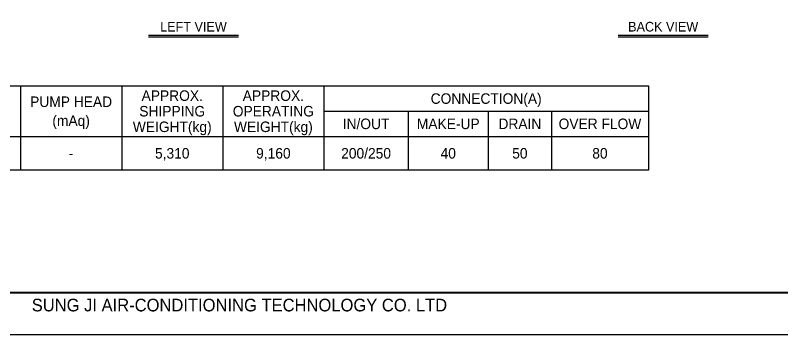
# Model space of a CAD drawing. Header units: millimetres. Extents: x 2408 to 34521, y 2746 to 25454.
# Drawn here: x 13538 to 27458, y 2746 to 8544 of the extents above; entities that cross this region are included whole.
import ezdxf
from ezdxf.enums import TextEntityAlignment as Align

# ---------------------------------------------------------------- set-up
doc = ezdxf.new("R2010")
doc.units = ezdxf.units.MM
for name, color, linetype in [('냉각탑_box', 1, 'Continuous'), ('냉각탑_form', 1, 'Continuous'), ('냉각탑_text', 3, 'Continuous')]:
    doc.layers.add(name, color=color, linetype=linetype)
doc.styles.add('돋움', font='Dotum.ttf')

# ---------------------------------------------------------------- blocks, each defined once
blk = doc.blocks.new('냉각탑form')
at = {"layer": 'Defpoints'}
blk.add_lwpolyline([(0, 297.07), (420.1, 297.07), (420.1, 0), (0, 0)], close=True, dxfattribs=at)
at = {"layer": '냉각탑_form', "const_width": 0.5}
blk.add_lwpolyline([(10, 287.07), (10, 10), (410.1, 10), (410.1, 287.07)], close=True, dxfattribs=at)
at = {"layer": '냉각탑_form', "style": '돋움'}
blk.add_text('SUNG JI AIR-CONDITIONING TECHNOLOGY CO. LTD', height=3.0007, dxfattribs=at).set_placement((149.5, 5.53))

msp = doc.modelspace()

# ---------------------------------------------------------------- linework, layer by layer
at = {"layer": '냉각탑_box'}
for p, q in [((15953.1, 8185.8), (17586.5, 8185.8)), ((15953.1, 8150.8), (17586.5, 8150.8)), ((24473.9, 8185.8), (26107.2, 8185.8)), ((24473.9, 8150.8), (26107.2, 8150.8)), ((13632.9, 7261.9), (13632.9, 5733.1)), ((15467.4, 7261.9), (15467.4, 5733.1)), ((17302, 7261.9), (17302, 5733.1)), ((19136.6, 7261.9), (19136.6, 5733.1)), ((19136.6, 6803.2), (25022.4, 6803.2)), ((20665.4, 6803.2), (20665.4, 5733.1)), ((22117.7, 6803.2), (22117.7, 5733.1)), ((23264.3, 6803.2), (23264.3, 5733.1)), ((8587.8, 6344.6), (25022.4, 6344.6))]:
    msp.add_line(p, q, dxfattribs=at)
msp.add_lwpolyline([(8587.8, 7261.9), (25022.4, 7261.9), (25022.4, 5733.1), (8587.8, 5733.1)], close=True, dxfattribs=at)

# ---------------------------------------------------------------- block references
at = {"layer": '냉각탑_form', "xscale": 76.44, "yscale": 76.44, "zscale": 76.44}
msp.add_blockref('냉각탑form', (2408, 2746.1), dxfattribs=at)

# ---------------------------------------------------------------- texts
at = {"layer": '냉각탑_text', "style": '돋움'}
for s, height, p in [('LEFT VIEW', 175, (16769.8, 8337.5)), ('BACK VIEW', 175, (25290.6, 8337.5)), ('APPROX.', 191.1, (16384.7, 7086.1)), ('APPROX.', 191.1, (18219.3, 7086.1)), ('CONNECTION(A)', 191.1, (22079.5, 7032.5)), ('PUMP HEAD', 191.1, (14550.2, 6975.2)), ('SHIPPING', 191.1, (16384.7, 6803.2)), ('OPERATING', 191.1, (18219.3, 6803.2)), ('(mAq)', 191.1, (14550.2, 6631.2)), ('WEIGHT(kg)', 191.1, (16384.7, 6520.4)), ('WEIGHT(kg)', 191.1, (18219.3, 6520.4)), ('IN/OUT', 191.1, (19901, 6573.9)), ('MAKE-UP', 191.1, (21391.5, 6573.9)), ('DRAIN', 191.1, (22691, 6573.9)), ('OVER FLOW', 191.1, (24143.4, 6573.9)), ('5,310', 191.1, (16384.7, 6038.8)), ('9,160', 191.1, (18219.3, 6038.8)), ('200/250', 191.1, (19901, 6038.8)), ('40', 191.1, (21391.5, 6038.8)), ('50', 191.1, (22691, 6038.8)), ('80', 191.1, (24143.4, 6038.8)), ('-', 191.1, (14550.2, 6038.8))]:
    msp.add_text(s, height=height, dxfattribs=at).set_placement(p, align=Align.MIDDLE_CENTER)

doc.saveas('drawing.dxf')
